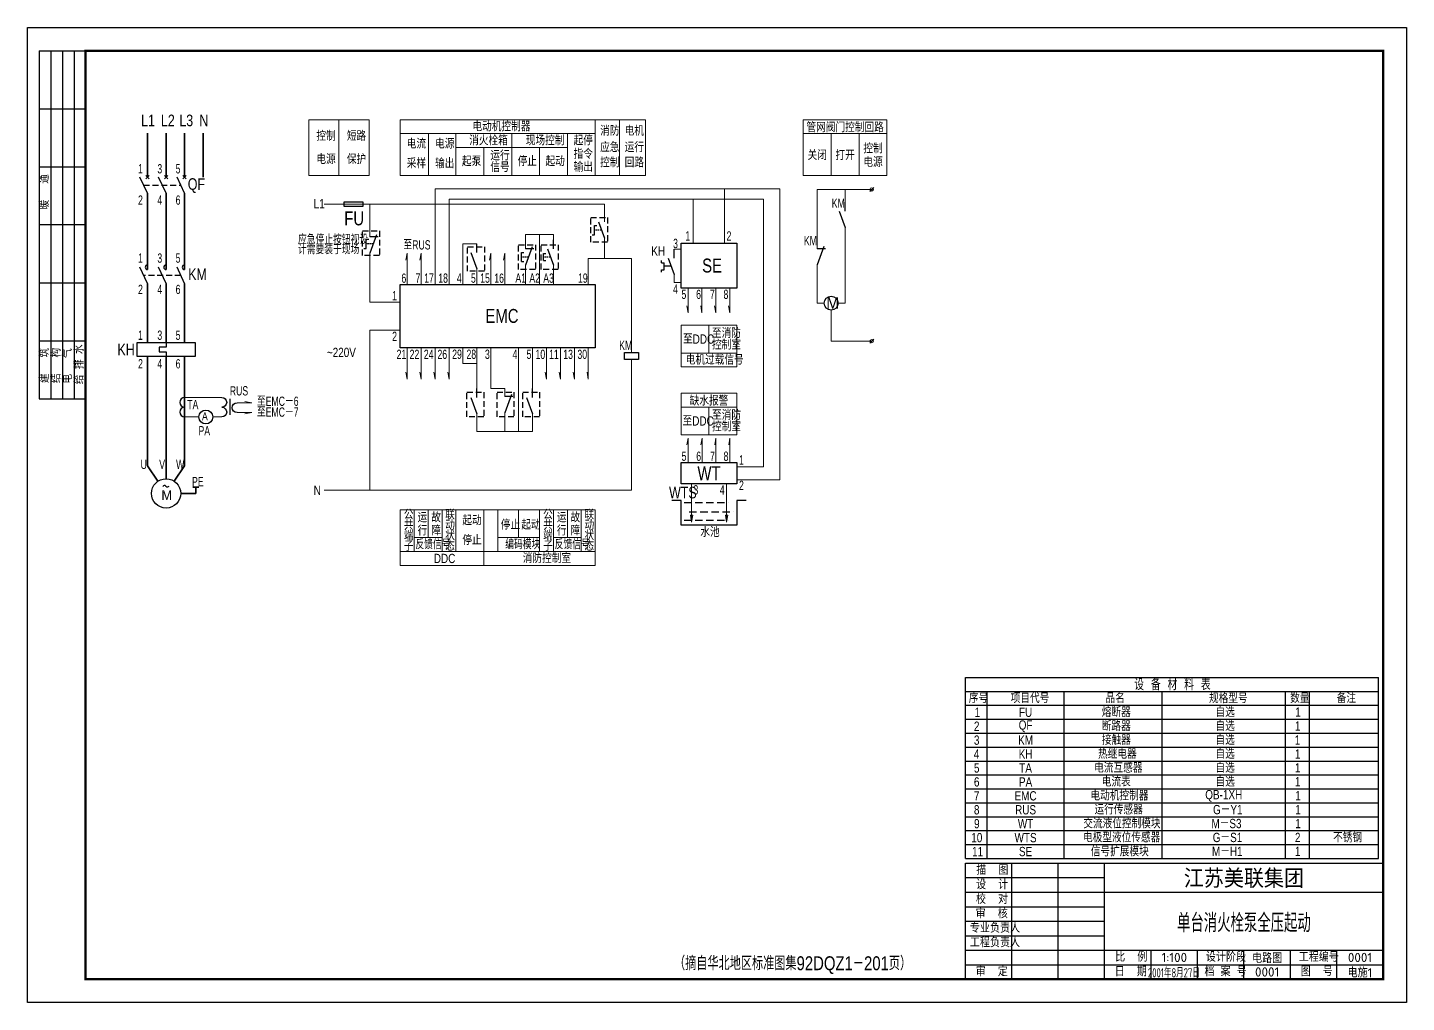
# Model space of a CAD drawing. Header units: millimetres. Extents: x 0 to 120769, y -43836 to 42042.
# Drawn here: x 61369 to 120769, y 42 to 42042 of the extents above; entities that cross this region are included whole.
import ezdxf
from ezdxf.enums import TextEntityAlignment as Align

# ---------------------------------------------------------------- set-up
doc = ezdxf.new("R2010")
doc.units = ezdxf.units.MM
doc.header["$LTSCALE"] = 100
doc.header["$MEASUREMENT"] = 0
for name, pattern in [('ACAD_ISO10W100', [18.5, 12, -3, 0.5, -3]), ('DASH', [0.35, 0.25, -0.1]), ('DASHED2', [9.525, 6.35, -3.175])]:
    doc.linetypes.add(name, pattern=pattern)
for name, color, linetype in [('PUB_TEXT', 7, 'Continuous'), ('PUB_TITLE', 4, 'Continuous'), ('点划线', 5, 'ACAD_ISO10W100'), ('虚线', 7, 'DASHED2')]:
    doc.layers.add(name, color=color, linetype=linetype)
for name, color, linetype, lineweight in [('一次线', 1, 'Continuous', 35), ('二次线', 4, 'Continuous', 15), ('块', 3, 'Continuous', 30), ('文字', 2, 'Continuous', 15)]:
    doc.layers.add(name, color=color, linetype=linetype, lineweight=lineweight)
doc.styles.add('-GBCBIGGBENOR', font='GBENOR.shx', dxfattribs={"width": 1.2, "bigfont": 'GBCBIG.shx'})
doc.styles.add('-HZTXTHZTXT_E', font='HZTXT_E.shx', dxfattribs={"width": 0.8, "bigfont": 'HZTXT.shx'})
doc.styles.add('HZ', font='hztxt_e.shx', dxfattribs={"bigfont": 'hztxt.shx'})
doc.styles.add('样式 1', font='hztxt_e.shx', dxfattribs={"width": 0.8, "bigfont": 'hztxt.shx'})

# ---------------------------------------------------------------- blocks, each defined once
blk = doc.blocks.new('_LABEL1')
at = {"layer": 'PUB_TEXT'}
for p, q in [((-150, 20), (-150, 0)), ((0, 20), (-150, 20)), ((-125, 20), (-125, 0)), ((-100, 20), (-100, 0)), ((-75, 0), (-75, 20)), ((-50, 20), (-50, 0)), ((-25, 20), (-25, 0)), ((0, 20), (0, 0)), ((0, 15), (-150, 15)), ((0, 10), (-150, 10)), ((0, 5), (-150, 5)), ((0, 0), (-150, 0))]:
    blk.add_line(p, q, dxfattribs=at)
at = {"layer": 'PUB_TEXT', "style": '-GBCBIGGBENOR', "width": 1.2}
for s, p in [('建   筑', (-143.23, 15.86)), ('暖   通', (-68.36, 15.91)), ('结   构', (-143.21, 10.84)), ('电   气', (-143.41, 5.91)), ('给 排 水', (-143.65, 0.9))]:
    blk.add_text(s, height=3.5, dxfattribs=at).set_placement(p)
blk = doc.blocks.new('热继电器')
at = {"layer": '块'}
blk.add_lwpolyline([(-12.48, 0), (12.48, 0), (12.48, -5.95), (-12.48, -5.95)], close=True, dxfattribs=at)
blk = doc.blocks.new('接触器')
at = {"layer": '块'}
blk.add_line((0, -5.96), (-3.24, 1), dxfattribs=at)
blk.add_arc((0, 1), 1, 90, 270, dxfattribs=at)
blk = doc.blocks.new('电流互感器')
at = {"layer": '块'}
for centre in [(0, -2.1), (0, -6.3)]:
    blk.add_arc(centre, 2.1, 90, 270, dxfattribs=at)
blk = doc.blocks.new('断路器')
at = {"layer": '块'}
for p, q in [((0, -6.96), (-3.24, 0)), ((0.72, -0.72), (-0.72, 0.72)), ((0.72, 0.72), (-0.72, -0.72))]:
    blk.add_line(p, q, dxfattribs=at)
blk = doc.blocks.new('传感器')
at = {"layer": '块'}
blk.add_line((3.15, 1.7), (3.15, -5.14), dxfattribs=at)
for centre, start, end in [((0, -2.1), 270, 90), ((6.58, 0.2), 90, 270), ((6.58, -4), 90, 270)]:
    blk.add_arc(centre, 2.1, start, end, dxfattribs=at)
blk = doc.blocks.new('线圈')
at = {"layer": '块'}
for p, q in [((-3, -3), (-3, 0)), ((-3, 0), (3, 0)), ((3, 0), (3, -3)), ((3, -3), (-3, -3))]:
    blk.add_line(p, q, dxfattribs=at)
blk = doc.blocks.new('动闭触点')
at = {"layer": '块'}
for p, q in [((-2.56, 0), (0, -7.02)), ((0, 0), (0, 3.83))]:
    blk.add_line(p, q, dxfattribs=at)
blk = doc.blocks.new('动合触点')
blk.add_blockref('动闭触点', (0, 0))
blk = doc.blocks.new('热继动闭触点')
at = {"layer": '块'}
for p, q in [((-5.35, -5.84), (-5.35, -4.79)), ((-5.35, -5.84), (-4.3, -5.84)), ((-4.3, -8.84), (-4.3, -5.84)), ((-5.35, -8.84), (-4.3, -8.84)), ((-5.35, -9.89), (-5.35, -8.84))]:
    blk.add_line(p, q, dxfattribs=at)
at = {"layer": '块', "color": 4, "linetype": 'DASHED2', "ltscale": 0.1}
blk.add_line((-1.28, -7.34), (-4.3, -7.34), dxfattribs=at)
blk.add_blockref('动合触点', (0, -3.83))
blk = doc.blocks.new('动断触点')
at = {"layer": '块'}
for p, q in [((2.88, 0.91), (0, -7)), ((3.56, 0), (0, 0))]:
    blk.add_line(p, q, dxfattribs=at)

msp = doc.modelspace()

# ---------------------------------------------------------------- linework, layer by layer
at = {"layer": 'PUB_TEXT'}
for p, q in [((101769, 6242), (101769, 14042)), ((101769, 14042), (119565, 14042)), ((119565, 6242), (119565, 14042)), ((101769, 13442), (119565, 13442)), ((102701, 6242), (102701, 13442)), ((106024, 6242), (106024, 13442)), ((110242, 6242), (110242, 13442)), ((115559, 6242), (115559, 13442)), ((116599, 6242), (116599, 13442)), ((101769, 12842), (119565, 12842)), ((101769, 12242), (119565, 12242)), ((101769, 11642), (119565, 11642)), ((101769, 11042), (119565, 11042)), ((101769, 10442), (119565, 10442)), ((101769, 9842), (119565, 9842)), ((101769, 9242), (119565, 9242)), ((101769, 8642), (119565, 8642)), ((101769, 8042), (119565, 8042)), ((101769, 7442), (119565, 7442)), ((101769, 6842), (119565, 6842)), ((101769, 6242), (119565, 6242)), ((101769, 1042), (101769, 6042)), ((101769, 6042), (119769, 6042)), ((103769, 1042), (103769, 6042)), ((105769, 1042), (105769, 6042)), ((107769, 1042), (107769, 6042)), ((119769, 1042), (119769, 6042)), ((101769, 5417), (107769, 5417)), ((101769, 4792), (119769, 4792)), ((101769, 4167), (107769, 4167)), ((101769, 3542), (107769, 3542)), ((101769, 2917), (107769, 2917)), ((101769, 2292), (119769, 2292)), ((109769, 1042), (109769, 2292)), ((111769, 1042), (111769, 2292)), ((113769, 1042), (113769, 2292)), ((115769, 1042), (115769, 2292)), ((117769, 1042), (117769, 2292)), ((101769, 1667), (119769, 1667)), ((101769, 1042), (119769, 1042))]:
    msp.add_line(p, q, dxfattribs=at)
at = {"layer": 'PUB_TITLE'}
msp.add_lwpolyline([(61369, 42), (61369, 42042), (120769, 42042), (120769, 42)], close=True, dxfattribs=at)
at = {"layer": 'PUB_TITLE', "const_width": 100}
msp.add_lwpolyline([(63869, 1042), (119769, 1042), (119769, 41042), (63869, 41042)], close=True, dxfattribs=at)
at = {"layer": '一次线'}
for p, q in [((66535, 37488), (66535, 35597)), ((67335, 37488), (67335, 35597)), ((68135, 37488), (68135, 35597)), ((68935, 37488), (68935, 35597)), ((66535, 34902), (66535, 32437)), ((67335, 34902), (67335, 32437)), ((68135, 34902), (68135, 32437)), ((66535, 32437), (66535, 31614)), ((67335, 32437), (67335, 31614)), ((68135, 32437), (68135, 31614)), ((66535, 31018), (66535, 28470)), ((67335, 31018), (67335, 28470)), ((68135, 31018), (68135, 28470)), ((66535, 27874), (66535, 23157)), ((67335, 27874), (67335, 22603)), ((68135, 27874), (68135, 23157)), ((66535, 23157), (66982, 22495)), ((68135, 23157), (67688, 22495)), ((68494, 22236), (68753, 22236)), ((68624, 21973), (68624, 22236)), ((67965, 21973), (68624, 21973))]:
    msp.add_line(p, q, dxfattribs=at)
at = {"layer": '二次线', "linetype": 'DASH'}
for p, q in [((74780, 35673), (74780, 38073)), ((76080, 35673), (76080, 38073))]:
    msp.add_line(p, q, dxfattribs=at)
at = {"layer": '二次线', "ltscale": 0.2}
for p, q in [((85824, 38073), (86868, 38073)), ((87991, 35673), (87991, 38073)), ((98388, 35673), (98388, 38073)), ((78646, 35673), (78646, 37473)), ((95988, 35673), (95988, 37473)), ((97188, 35673), (97188, 37473)), ((97188, 35673), (97188, 37473)), ((97188, 35673), (97188, 37473)), ((85824, 35673), (86868, 35673)), ((78924, 35087), (93775, 35087)), ((93775, 22558), (93775, 35087)), ((95388, 32514), (95388, 35069)), ((95388, 35069), (97734, 35069)), ((96588, 35069), (96588, 34517)), ((79524, 34649), (93072, 34649)), ((93072, 23119), (93072, 34649)), ((86222, 34434), (86222, 33666)), ((96588, 33432), (96588, 30166)), ((82824, 33121), (84024, 33121)), ((82824, 32506), (82824, 33121)), ((84024, 32891), (84024, 33121)), ((86222, 32966), (86222, 32096)), ((87381, 32096), (87381, 28046)), ((95388, 30166), (95388, 31815)), ((95388, 30166), (95686, 30166)), ((95988, 29865), (95988, 28528)), ((96289, 30166), (96588, 30166)), ((95988, 28528), (97734, 28528)), ((87381, 27746), (87381, 22108)), ((81324, 26485), (81924, 26485)), ((68135, 26105), (69736, 26105)), ((70394, 25874), (71026, 25874)), ((68135, 25265), (68389, 25265)), ((68746, 25265), (68389, 25265)), ((69736, 25265), (69346, 25265)), ((70394, 25454), (71026, 25454)), ((93072, 23119), (91924, 23119)), ((89974, 22382), (89974, 20738)), ((91482, 22382), (91482, 20734)), ((93775, 22558), (91924, 22558)), ((89922, 21034), (90026, 21034)), ((91430, 21034), (91535, 21034))]:
    msp.add_line(p, q, dxfattribs=at)
at = {"layer": '二次线'}
for p, q in [((85824, 38073), (85824, 35673)), ((77424, 37473), (85824, 37473)), ((79824, 37473), (79824, 35673)), ((82224, 37473), (82224, 35673)), ((84624, 37473), (84624, 35673)), ((94788, 37473), (98388, 37473)), ((79824, 36873), (82224, 36873)), ((81024, 36873), (81024, 35673)), ((82224, 36873), (84624, 36873)), ((83424, 36873), (83424, 35673)), ((78924, 30972), (78924, 35087)), ((91399, 32747), (91399, 35087)), ((97823, 35157), (97646, 34980)), ((79524, 30972), (79524, 34649)), ((90041, 32747), (90041, 34649)), ((74139, 34434), (75794, 34434)), ((75794, 34434), (76687, 34434)), ((76116, 34434), (76116, 33028)), ((76687, 34434), (86222, 34434)), ((80124, 30972), (80124, 32731)), ((80724, 32731), (80124, 32731)), ((83424, 30972), (83424, 33121)), ((76116, 32328), (76116, 30208)), ((77671, 32026), (77724, 32321)), ((77724, 30972), (77724, 32321)), ((78271, 32026), (78324, 32321)), ((78324, 30972), (78324, 32321)), ((81271, 32026), (81324, 32321)), ((81324, 30972), (81324, 32321)), ((81871, 32026), (81924, 32321)), ((81924, 30972), (81924, 32321)), ((85524, 32096), (87381, 32096)), ((85524, 30972), (85524, 32096)), ((89220, 32492), (89520, 32492)), ((80724, 30972), (80724, 31646)), ((82824, 30972), (82824, 31806)), ((84024, 30972), (84024, 31806)), ((89220, 31065), (89220, 31407)), ((89220, 31065), (89520, 31065)), ((89820, 29753), (89820, 30811)), ((90420, 29753), (90420, 30811)), ((91020, 29753), (91020, 30811)), ((91620, 29753), (91620, 30811)), ((76116, 30208), (77424, 30208)), ((89768, 30049), (89820, 29753)), ((90368, 30049), (90420, 29753)), ((90968, 30049), (91020, 29753)), ((91568, 30049), (91620, 29753)), ((90720, 29221), (90720, 28021)), ((76116, 29008), (76116, 22108)), ((76116, 29008), (77424, 29008)), ((97823, 28616), (97646, 28439)), ((77724, 26895), (77724, 28245)), ((78324, 26895), (78324, 28245)), ((78924, 26895), (78924, 28245)), ((79524, 26895), (79524, 28245)), ((80124, 27570), (80124, 28245)), ((80724, 26485), (80724, 28245)), ((81324, 26485), (81324, 28245)), ((82524, 24645), (82524, 28245)), ((83124, 26485), (83124, 28245)), ((83724, 26895), (83724, 28245)), ((84324, 26895), (84324, 28245)), ((84924, 26895), (84924, 28245)), ((85524, 26895), (85524, 28245)), ((89520, 28021), (91920, 28021)), ((80124, 27570), (80724, 27570)), ((77671, 27191), (77724, 26895)), ((78271, 27191), (78324, 26895)), ((78871, 27191), (78924, 26895)), ((79471, 27191), (79524, 26895)), ((83671, 27191), (83724, 26895)), ((84271, 27191), (84324, 26895)), ((84871, 27191), (84924, 26895)), ((85471, 27191), (85524, 26895)), ((81924, 26144), (81924, 26485)), ((70731, 25927), (71026, 25874)), ((89524, 25694), (91924, 25694)), ((90724, 25694), (90724, 24494)), ((70731, 25402), (71026, 25454)), ((80724, 24645), (80724, 25400)), ((81924, 24645), (81924, 25445)), ((83124, 24645), (83124, 25400)), ((80724, 24645), (83124, 24645)), ((89824, 24357), (89772, 24061)), ((89824, 23299), (89824, 24357)), ((90424, 24357), (90372, 24061)), ((90424, 23299), (90424, 24357)), ((91024, 24357), (90972, 24061)), ((91024, 23299), (91024, 24357)), ((91624, 24357), (91572, 24061)), ((91624, 23299), (91624, 24357)), ((74139, 22108), (74237, 22108)), ((74237, 22108), (87381, 22108)), ((78024, 21270), (78024, 19470)), ((78624, 21270), (78624, 20070)), ((79224, 21270), (79224, 19470)), ((79824, 21270), (79824, 19470)), ((81024, 21270), (81024, 18870)), ((81624, 21270), (81624, 19470)), ((82524, 21270), (82524, 20070)), ((83424, 21270), (83424, 19470)), ((84024, 21270), (84024, 19470)), ((84624, 21270), (84624, 20070)), ((85224, 21270), (85224, 19470)), ((85824, 21270), (85824, 18870)), ((89922, 21034), (89974, 20738)), ((90026, 21034), (89974, 20738)), ((91430, 21034), (91482, 20738)), ((91535, 21034), (91482, 20738)), ((78024, 20070), (79224, 20070)), ((81624, 20070), (83424, 20070)), ((84024, 20070), (85224, 20070)), ((77424, 19470), (85824, 19470))]:
    msp.add_line(p, q, dxfattribs=at)
for points in [[(76080, 35673), (73480, 35673), (73480, 38073), (76080, 38073)], [(85824, 35673), (77424, 35673), (77424, 38073), (85824, 38073)], [(87991, 35673), (86868, 35673), (86868, 38073), (87991, 38073)], [(98388, 35673), (94788, 35673), (94788, 38073), (98388, 38073)], [(85824, 18870), (77424, 18870), (77424, 21270), (85824, 21270)]]:
    msp.add_lwpolyline(points, dxfattribs=at)
for points in [[(89520, 29221), (91920, 29221), (91920, 27421), (89520, 27421)], [(89524, 26294), (91924, 26294), (91924, 24494), (89524, 24494)]]:
    msp.add_lwpolyline(points, close=True, dxfattribs=at)
for centre in [(97734, 35069), (97734, 28528)]:
    msp.add_circle(centre, 75, dxfattribs=at)
at = {"layer": '块'}
for p, q in [((85794, 33116), (85794, 33516)), ((85794, 33516), (85899, 33516)), ((85967, 33666), (86222, 32966)), ((75960, 32523), (75960, 32923)), ((75960, 32923), (76065, 32923)), ((76404, 33118), (76116, 32328)), ((76472, 33028), (76116, 33028)), ((85689, 33116), (85794, 33116)), ((75855, 32523), (75960, 32523)), ((82640, 32356), (82745, 32356)), ((82640, 31956), (82640, 32356)), ((83111, 32597), (82824, 31806)), ((83179, 32506), (82824, 32506)), ((83594, 32007), (83594, 32307)), ((83594, 32307), (83699, 32307)), ((82640, 31956), (82745, 31956)), ((83594, 32007), (83699, 32007)), ((82211, 26235), (81924, 25445)), ((82279, 26144), (81924, 26144)), ((89524, 21671), (89124, 21671)), ((89524, 20608), (89524, 21671)), ((91924, 21671), (91924, 20608)), ((92324, 21671), (91924, 21671)), ((91924, 20608), (89524, 20608))]:
    msp.add_line(p, q, dxfattribs=at)
at = {"layer": '块', "color": 4, "linetype": 'DASHED2', "ltscale": 0.1}
for p, q in [((86094, 33316), (85794, 33316)), ((76260, 32723), (75960, 32723)), ((82951, 32156), (82640, 32156)), ((83896, 32157), (83594, 32157))]:
    msp.add_line(p, q, dxfattribs=at)
at = {"layer": '块', "ltscale": 0.2}
for p, q in [((67035, 28270), (67035, 28070)), ((67335, 28270), (67035, 28270)), ((67035, 28070), (67335, 28070)), ((67335, 28470), (67335, 28270)), ((67335, 28070), (67335, 27874))]:
    msp.add_line(p, q, dxfattribs=at)
msp.add_lwpolyline([(75012, 34534), (75812, 34534), (75812, 34334), (75012, 34334)], close=True, dxfattribs=at)
at = {"layer": '块'}
for points in [[(89520, 32747), (91920, 32747), (91920, 30811), (89520, 30811)], [(77424, 30972), (85824, 30972), (85824, 28245), (77424, 28245)], [(89524, 23299), (91924, 23299), (91924, 22382), (89524, 22382)]]:
    msp.add_lwpolyline(points, close=True, dxfattribs=at)
at = {"layer": '块', "ltscale": 0.2}
msp.add_circle((95988, 30166), 301, dxfattribs=at)
at = {"layer": '块'}
msp.add_circle((69046, 25265), 300, dxfattribs=at)
at = {"layer": '块', "color": 6}
msp.add_circle((67335, 21973), 630, dxfattribs=at)
at = {"layer": '块'}
for centre, start, end in [((67264, 22224), 40.93764, 144.39953), ((67400, 22342), 220.93764, 324.39953)]:
    msp.add_arc(centre, 89.9, start, end, dxfattribs=at)
at = {"layer": '虚线', "ltscale": 0.4}
for p, q in [((66373, 35249), (67973, 35249)), ((67973, 31366), (66373, 31366))]:
    msp.add_line(p, q, dxfattribs=at)
at = {"layer": '虚线', "ltscale": 0.5}
for p, q in [((89648, 21575), (91555, 21575)), ((89648, 20812), (91555, 20812)), ((89874, 21175), (91781, 21175))]:
    msp.add_line(p, q, dxfattribs=at)
at = {"layer": '虚线', "color": 5, "ltscale": 0.4}
for points in [[(85627, 33860), (86355, 33860), (86355, 32801), (85627, 32801)], [(75796, 33283), (76524, 33283), (76524, 32223), (75796, 32223)], [(82517, 32684), (83246, 32684), (83246, 31625), (82517, 31625)], [(83492, 32684), (84220, 32684), (84220, 31625), (83492, 31625)], [(80321, 32601), (81050, 32601), (81050, 31542), (80321, 31542)], [(80294, 26332), (81022, 26332), (81022, 25273), (80294, 25273)], [(81595, 26332), (82323, 26332), (82323, 25273), (81595, 25273)], [(82698, 26332), (83426, 26332), (83426, 25273), (82698, 25273)]]:
    msp.add_lwpolyline(points, close=True, dxfattribs=at)

# ---------------------------------------------------------------- block references
at = {"xscale": 100, "yscale": 100, "zscale": 100}
msp.add_blockref('动合触点', (84024, 32508), dxfattribs=at)
at = {"layer": 'PUB_TITLE', "xscale": 100, "yscale": 100, "zscale": 100, "rotation": 90}
msp.add_blockref('_LABEL1', (63869, 41042), dxfattribs=at)
at = {"layer": '一次线', "xscale": 100, "yscale": 100, "zscale": 100}
msp.add_blockref('热继电器', (67335, 28470), dxfattribs=at)
at = {"layer": '二次线', "xscale": 100, "yscale": 100, "zscale": 100}
for name, p in [('动合触点', (96588, 34134)), ('动合触点', (80724, 32348)), ('动断触点', (95388, 32514)), ('接触器', (66535, 31614)), ('接触器', (67335, 31614)), ('接触器', (68135, 31614)), ('线圈', (87381, 28046)), ('动合触点', (80724, 26102)), ('动合触点', (83124, 26102))]:
    msp.add_blockref(name, p, dxfattribs=at)
at = {"layer": '文字', "xscale": 100, "yscale": 100, "zscale": 100}
for p in [(66535, 35597), (67335, 35597), (68135, 35597)]:
    msp.add_blockref('断路器', p, dxfattribs=at)
at = {"layer": '点划线', "ltscale": 0.2, "yscale": 100, "zscale": 100}
for name, p, xscale in [('热继动闭触点', (89220, 32492), 100), ('电流互感器', (68135, 26105), 100), ('传感器', (70394, 25874), -100)]:
    msp.add_blockref(name, p, dxfattribs=dict(at, xscale=xscale))

# ---------------------------------------------------------------- texts
at = {"layer": 'PUB_TEXT'}
for s, height, style, width, p in [('设  备  材  料  表', 500, '-HZTXTHZTXT_E', 0.8, (109043, 13492)), ('序号', 400, '-HZTXTHZTXT_E', 0.8, (101914, 12940)), ('项目代号', 400, '-HZTXTHZTXT_E', 0.8, (103721, 12942)), ('品名', 400, '-HZTXTHZTXT_E', 0.8, (107808, 12942)), ('规格型号', 400, '-HZTXTHZTXT_E', 0.8, (112264, 12938)), ('数量', 400, '-HZTXTHZTXT_E', 0.8, (115761, 12942)), ('备注', 400, '-HZTXTHZTXT_E', 0.8, (117768, 12942)), ('熔断器', 400, '-HZTXTHZTXT_E', 0.8, (107644, 12342)), ('自选', 400, '-HZTXTHZTXT_E', 0.8, (112544, 12343)), ('1', 400, '-HZTXTHZTXT_E', 0.8, (115982, 12349)), ('断路器', 400, '-HZTXTHZTXT_E', 0.8, (107644, 11742)), ('自选', 400, '-HZTXTHZTXT_E', 0.8, (112544, 11743)), ('1', 400, '-HZTXTHZTXT_E', 0.8, (115965, 11749)), ('接触器', 400, '-HZTXTHZTXT_E', 0.8, (107652, 11142)), ('自选', 400, '-HZTXTHZTXT_E', 0.8, (112544, 11143)), ('1', 400, '-HZTXTHZTXT_E', 0.8, (115959, 11149)), ('热继电器', 400, '-HZTXTHZTXT_E', 0.8, (107484, 10540)), ('自选', 400, '-HZTXTHZTXT_E', 0.8, (112544, 10543)), ('1', 400, '-HZTXTHZTXT_E', 0.8, (115965, 10549)), ('电流互感器', 400, '-HZTXTHZTXT_E', 0.8, (107317, 9942)), ('自选', 400, '-HZTXTHZTXT_E', 0.8, (112544, 9943)), ('1', 400, '-HZTXTHZTXT_E', 0.8, (115965, 9949)), ('电流表', 400, '-HZTXTHZTXT_E', 0.8, (107646, 9342)), ('自选', 400, '-HZTXTHZTXT_E', 0.8, (112544, 9343)), ('1', 400, '-HZTXTHZTXT_E', 0.8, (115965, 9349)), ('电动机控制器', 400, '-HZTXTHZTXT_E', 0.8, (107157, 8743)), ('1', 400, '-HZTXTHZTXT_E', 0.8, (115982, 8749)), ('运行传感器', 400, '-HZTXTHZTXT_E', 0.8, (107333, 8142)), ('G－Y1', 400, '-HZTXTHZTXT_E', 0.8, (112438, 8149)), ('1', 400, '-HZTXTHZTXT_E', 0.8, (115982, 8149)), ('交流液位控制模块', 400, '-HZTXTHZTXT_E', 0.8, (106849, 7542)), ('M－S3', 400, '-HZTXTHZTXT_E', 0.8, (112369, 7549)), ('1', 400, '-HZTXTHZTXT_E', 0.8, (115982, 7549)), ('电极型液位传感器', 400, '-HZTXTHZTXT_E', 0.8, (106837, 6942)), ('G－S1', 400, '-HZTXTHZTXT_E', 0.8, (112426, 6949)), ('2', 400, '-HZTXTHZTXT_E', 0.8, (115965, 6949)), ('不锈钢', 400, '-HZTXTHZTXT_E', 0.8, (117612, 6940)), ('信号扩展模块', 400, '-HZTXTHZTXT_E', 0.8, (107173, 6338)), ('M－H1', 400, '-HZTXTHZTXT_E', 0.8, (112392, 6349)), ('1', 400, '-HZTXTHZTXT_E', 0.8, (115965, 6349)), ('描  图', 400, '-GBCBIGGBENOR', 1.2, (102237, 5542)), ('设  计', 400, '-GBCBIGGBENOR', 1.2, (102229, 4921)), ('校  对', 400, '-GBCBIGGBENOR', 1.2, (102224, 4287)), ('审  核', 400, '-GBCBIGGBENOR', 1.2, (102212, 3667)), ('专业负责人', 400, '-GBCBIGGBENOR', 1.2, (101964, 3046)), ('工程负责人', 400, '-GBCBIGGBENOR', 1.2, (101964, 2421)), ('比  例        ', 400, '-GBCBIGGBENOR', 1.2, (108222, 1798)), ('设计阶段', 400, '-GBCBIGGBENOR', 1.2, (112132, 1796)), ('工程编号', 400, '-GBCBIGGBENOR', 1.2, (116132, 1798)), ('审  定', 400, '-GBCBIGGBENOR', 1.2, (102214, 1171)), ('日  期', 400, '-GBCBIGGBENOR', 1.2, (108202, 1169)), ('档 案 号', 400, '-GBCBIGGBENOR', 1.2, (112072, 1173)), ('图  号', 400, '-GBCBIGGBENOR', 1.2, (116214, 1175))]:
    msp.add_text(s, height=height, dxfattribs=dict(at, style=style, width=width)).set_placement(p)
at = {"layer": 'PUB_TEXT', "ltscale": 0.2, "style": '-HZTXTHZTXT_E', "width": 0.8}
for s, p in [('1', (102172, 12342)), ('2', (102138, 11742)), ('3', (102138, 11142)), ('4', (102132, 10542)), ('5', (102138, 9942)), ('6', (102138, 9342)), ('7', (102138, 8742)), ('8', (102138, 8142)), ('9', (102144, 7542)), ('10', (102024, 6942)), ('11', (102058, 6342))]:
    msp.add_text(s, height=400, dxfattribs=at).set_placement(p)
at = {"layer": 'PUB_TEXT', "style": '-HZTXTHZTXT_E', "width": 0.8}
for s, p in [('FU', (104363, 12542)), ('QF', (104363, 11942)), ('KH', (104363, 10742)), ('TA', (104363, 10142)), ('PA', (104363, 9542)), ('EMC', (104363, 8942)), ('QB-1XH', (112900, 8942)), ('RUS', (104363, 8342)), ('WT', (104363, 7742)), ('WTS', (104363, 7142)), ('SE', (104363, 6542))]:
    msp.add_text(s, height=400, dxfattribs=at).set_placement(p, align=Align.MIDDLE)
at = {"layer": 'PUB_TEXT', "ltscale": 0.2, "style": '-HZTXTHZTXT_E', "width": 0.8}
msp.add_text('KM', height=400, dxfattribs=at).set_placement((104363, 11342), align=Align.MIDDLE)
at = {"layer": 'PUB_TEXT', "style": '-GBCBIGGBENOR'}
for tag, text, height, width, p in [('江苏美联集团', '江苏美联集团', 800, 1.5, (113769, 5417)), ('1:100', '1:100', 400, 1.2, (110769, 1979)), ('电路图', '电路图', 400, 1.2, (114769, 1979)), ('0001', '0001', 400, 1.2, (118769, 1979)), ('2001年8月27日', '2001年8月27日', 400, 0.8, (110750, 1354)), ('0001', '0001', 400, 1.2, (114769, 1354)), ('电施1', '电施1', 400, 1.2, (118769, 1354))]:
    msp.add_attdef(tag, text=text, height=height, dxfattribs=dict(at, width=width)).set_placement(p, align=Align.MIDDLE)
at = {"layer": '块', "style": '-HZTXTHZTXT_E', "width": 0.8}
for s, height, p in [('QF', 500, (68271, 35050)), ('FU', 600, (75010, 33521)), ('KM', 500, (68289, 31164)), ('EMC', 600, (81092, 29319)), ('KH', 500, (65241, 27917)), ('WTS', 500, (89004, 21758))]:
    msp.add_text(s, height=height, dxfattribs=at).set_placement(p)
at = {"layer": '块', "ltscale": 0.2, "style": '-HZTXTHZTXT_E', "width": 0.8}
msp.add_text('SE', height=600, dxfattribs=at).set_placement((90429, 31489))
at = {"layer": '块'}
for height, style, p in [(500, 'HZ', (95776, 29925)), (420, '样式 1', (67133, 21690))]:
    msp.add_text('M', height=height, dxfattribs=dict(at, style=style)).set_placement(p)
at = {"layer": '块', "style": '样式 1', "text_generation_flag": 4, "width": 0.8}
msp.add_text('A', height=350, rotation=180, dxfattribs=at).set_placement((69133, 25118))
at = {"layer": '块', "ltscale": 0.2, "style": '-HZTXTHZTXT_E', "width": 0.8}
for s, p in [('WT', (90724, 22841)), ('（摘自华北地区标准图集92DQZ1－201页）', (94325, 1684))]:
    msp.add_text(s, height=600, dxfattribs=at).set_placement(p, align=Align.MIDDLE)
at = {"layer": '文字'}
for s, height, style, width, p in [('L1', 500, '-HZTXTHZTXT_E', 0.8, (66260, 37792)), ('L2', 500, '-HZTXTHZTXT_E', 0.8, (67115, 37792)), ('L3', 500, '-HZTXTHZTXT_E', 0.8, (67907, 37792)), ('N', 500, '-HZTXTHZTXT_E', 0.8, (68770, 37792)), ('控制', 400, 'HZ', 0.8, (73811, 37164)), ('短路', 400, 'HZ', 0.8, (75124, 37164)), ('电动机控制器', 400, 'HZ', 0.8, (80534, 37573)), ('消防', 400, 'HZ', 0.8, (86035, 37387)), ('电机', 400, 'HZ', 0.8, (87091, 37387)), ('电流', 400, 'HZ', 0.8, (77705, 36830)), ('电源', 400, 'HZ', 0.8, (78924, 36830)), ('消火栓箱', 400, 'HZ', 0.8, (80394, 36973)), ('现场控制', 400, 'HZ', 0.8, (82833, 36973)), ('起停', 400, 'HZ', 0.8, (84892, 36973)), ('指令', 400, 'HZ', 0.8, (84892, 36391)), ('应急', 400, 'HZ', 0.8, (86035, 36678)), ('运行', 400, 'HZ', 0.8, (87091, 36678)), ('电源', 400, 'HZ', 0.8, (73811, 36164)), ('保护', 400, 'HZ', 0.8, (75124, 36164)), ('采样', 400, 'HZ', 0.8, (77705, 35984)), ('输出', 400, 'HZ', 0.8, (78924, 35984)), ('起泵', 400, 'HZ', 0.8, (80082, 36073)), ('信号', 400, 'HZ', 0.8, (81305, 35823)), ('运行', 400, 'HZ', 0.8, (81305, 36323)), ('停止\u3000', 400, 'HZ', 0.8, (82482, 36073)), ('起动', 400, 'HZ', 0.8, (83681, 36073)), ('输出', 400, 'HZ', 0.8, (84892, 35831)), ('控制', 400, 'HZ', 0.8, (86035, 36023)), ('回路', 400, 'HZ', 0.8, (87091, 36023)), ('1', 400, 'HZ', 0.7, (66128, 35758)), ('3', 400, 'HZ', 0.7, (66960, 35758)), ('5', 400, 'HZ', 0.7, (67747, 35758)), ('2', 400, 'HZ', 0.7, (66128, 34410)), ('4', 400, 'HZ', 0.7, (66960, 34410)), ('6', 400, 'HZ', 0.7, (67747, 34410)), ('L1', 400, 'HZ', 0.8, (73694, 34249)), ('KM', 400, 'HZ', 0.7, (96014, 34276)), ('1', 400, 'HZ', 0.7, (89706, 32865)), ('2', 400, 'HZ', 0.7, (91481, 32865)), ('应急停止按钮视设', 400, 'HZ', 0.7, (73017, 32705)), ('计需要装于现场', 400, 'HZ', 0.7, (73017, 32279)), ('至RUS', 400, 'HZ', 0.7, (77560, 32481)), ('3', 400, 'HZ', 0.7, (89177, 32541)), ('KM', 400, 'HZ', 0.7, (94814, 32659)), ('1', 400, 'HZ', 0.7, (66128, 31910)), ('3', 400, 'HZ', 0.7, (66960, 31910)), ('5', 400, 'HZ', 0.7, (67747, 31910)), ('KH', 400, 'HZ', 0.8, (88238, 32217)), ('2', 400, 'HZ', 0.7, (66128, 30562)), ('4', 400, 'HZ', 0.7, (66960, 30562)), ('6', 400, 'HZ', 0.7, (67747, 30562)), ('6', 400, 'HZ', 0.7, (77475, 31047)), ('7', 400, 'HZ', 0.7, (78082, 31047)), ('17', 400, 'HZ', 0.7, (78455, 31047)), ('18', 400, 'HZ', 0.7, (79062, 31047)), ('4', 400, 'HZ', 0.7, (79862, 31047)), ('5', 400, 'HZ', 0.7, (80469, 31047)), ('15', 400, 'HZ', 0.7, (80868, 31047)), ('16', 400, 'HZ', 0.7, (81474, 31047)), ('A1', 400, 'HZ', 0.7, (82384, 31047)), ('A2', 400, 'HZ', 0.7, (82986, 31047)), ('A3', 400, 'HZ', 0.7, (83584, 31047)), ('19', 400, 'HZ', 0.7, (85082, 31047)), ('4', 400, 'HZ', 0.7, (89177, 30579)), ('1', 400, 'HZ', 0.7, (77075, 30290)), ('5', 400, 'HZ', 0.7, (89539, 30349)), ('6', 400, 'HZ', 0.7, (90170, 30349)), ('7', 400, 'HZ', 0.7, (90766, 30349)), ('8', 400, 'HZ', 0.7, (91349, 30349)), ('1', 400, 'HZ', 0.7, (66128, 28588)), ('3', 400, 'HZ', 0.7, (66960, 28588)), ('5', 400, 'HZ', 0.7, (67747, 28588)), ('2', 400, 'HZ', 0.7, (77075, 28539)), ('KM', 400, 'HZ', 0.7, (86854, 28152)), ('~220V', 400, 'HZ', 0.8, (74263, 27847)), ('21', 400, 'HZ', 0.7, (77267, 27764)), ('22', 400, 'HZ', 0.7, (77827, 27764)), ('24', 400, 'HZ', 0.7, (78441, 27764)), ('26', 400, 'HZ', 0.7, (79026, 27764)), ('29', 400, 'HZ', 0.7, (79662, 27768)), ('28', 400, 'HZ', 0.7, (80277, 27768)), ('3', 400, 'HZ', 0.7, (81072, 27768)), ('4', 400, 'HZ', 0.7, (82263, 27768)), ('5', 400, 'HZ', 0.7, (82865, 27768)), ('10', 400, 'HZ', 0.7, (83251, 27764)), ('11', 400, 'HZ', 0.7, (83837, 27764)), ('13', 400, 'HZ', 0.7, (84446, 27764)), ('30', 400, 'HZ', 0.7, (85055, 27764)), ('2', 400, 'HZ', 0.7, (66128, 27356)), ('4', 400, 'HZ', 0.7, (66960, 27356)), ('6', 400, 'HZ', 0.7, (67747, 27356)), ('RUS', 400, 'HZ', 0.7, (70081, 26192)), ('至EMC－6', 400, 'HZ', 0.7, (71247, 25743)), ('TA', 400, 'HZ', 0.7, (68248, 25601)), ('至EMC－7', 400, 'HZ', 0.7, (71247, 25275)), ('PA', 400, 'HZ', 0.7, (68732, 24471)), ('5', 400, 'HZ', 0.7, (89543, 23375)), ('6', 400, 'HZ', 0.7, (90175, 23375)), ('7', 400, 'HZ', 0.7, (90770, 23375)), ('8', 400, 'HZ', 0.7, (91353, 23375)), ('U', 400, 'HZ', 0.7, (66237, 23023)), ('V', 400, 'HZ', 0.7, (67040, 23023)), ('W', 400, 'HZ', 0.7, (67767, 23023)), ('1', 400, 'HZ', 0.7, (92018, 23213)), ('PE', 400, 'HZ', 0.7, (68453, 22279)), ('N', 400, 'HZ', 0.8, (73694, 21906)), ('3', 400, 'HZ', 0.7, (90054, 21924)), ('4', 400, 'HZ', 0.7, (91190, 21924)), ('2', 400, 'HZ', 0.7, (92018, 22122)), ('共', 400, 'HZ', 0.8, (77579, 20403)), ('公', 400, 'HZ', 0.8, (77579, 20853)), ('运', 400, 'HZ', 0.8, (78171, 20728)), ('故', 400, 'HZ', 0.8, (78760, 20728)), ('联', 400, 'HZ', 0.8, (79361, 20853)), ('动', 400, 'HZ', 0.8, (79361, 20403)), ('起动', 400, 'HZ', 0.8, (80099, 20603)), ('停止', 400, 'HZ', 0.8, (81754, 20414)), ('起动', 400, 'HZ', 0.8, (82639, 20414)), ('共', 400, 'HZ', 0.8, (83579, 20403)), ('公', 400, 'HZ', 0.8, (83579, 20853)), ('运', 400, 'HZ', 0.8, (84171, 20728)), ('故', 400, 'HZ', 0.8, (84760, 20728)), ('联', 400, 'HZ', 0.8, (85361, 20853)), ('动', 400, 'HZ', 0.8, (85361, 20403)), ('端', 400, 'HZ', 0.8, (77579, 19953)), ('行', 400, 'HZ', 0.8, (78171, 20162)), ('障', 400, 'HZ', 0.8, (78760, 20162)), ('状', 400, 'HZ', 0.8, (79361, 19953)), ('停止', 400, 'HZ', 0.8, (80099, 19753)), ('端', 400, 'HZ', 0.8, (83579, 19953)), ('行', 400, 'HZ', 0.8, (84171, 20162)), ('障', 400, 'HZ', 0.8, (84760, 20162)), ('状', 400, 'HZ', 0.8, (85361, 19953)), ('子', 400, 'HZ', 0.8, (77579, 19503)), ('反馈信号', 400, 'HZ', 0.7, (78076, 19570)), ('态', 400, 'HZ', 0.8, (79361, 19503)), ('编码模块', 400, 'HZ', 0.7, (81946, 19570)), ('子', 400, 'HZ', 0.8, (83579, 19503)), ('反馈信号', 400, 'HZ', 0.7, (84076, 19570)), ('态', 400, 'HZ', 0.8, (85361, 19503)), ('DDC', 400, 'HZ', 0.8, (78870, 18970)), ('消防控制室', 400, 'HZ', 0.8, (82702, 18970))]:
    msp.add_text(s, height=height, dxfattribs=dict(at, style=style, width=width)).set_placement(p)
at = {"layer": '文字', "style": 'HZ', "width": 0.8}
for s, p in [('管网阀门控制回路', (96588, 37773)), ('控制', (97789, 36864)), ('关闭', (95388, 36573)), ('打开', (96588, 36573)), ('电源', (97789, 36273))]:
    msp.add_text(s, height=400, dxfattribs=at).set_placement(p, align=Align.MIDDLE)
at = {"layer": '文字', "ltscale": 0.2, "style": '-HZTXTHZTXT_E', "width": 0.8}
for s, p in [('至消防', (90852, 28671)), ('至DDC', (89605, 28421)), ('控制室', (90852, 28171)), ('电机过载信号', (89722, 27521)), ('至消防', (90856, 25144)), ('至DDC', (89587, 24894)), ('控制室', (90856, 24644)), ('水池', (90352, 20097))]:
    msp.add_text(s, height=400, dxfattribs=at).set_placement(p)
msp.add_text('缺水报警', height=400, dxfattribs=at).set_placement((90724, 25994), align=Align.MIDDLE)
at = {"layer": '文字', "style": '-GBCBIGGBENOR'}
msp.add_attdef('单台消火栓泵全压起动', text='公寓', height=800, dxfattribs=at).set_placement((113769, 3510), align=Align.MIDDLE)

doc.saveas('drawing.dxf')
